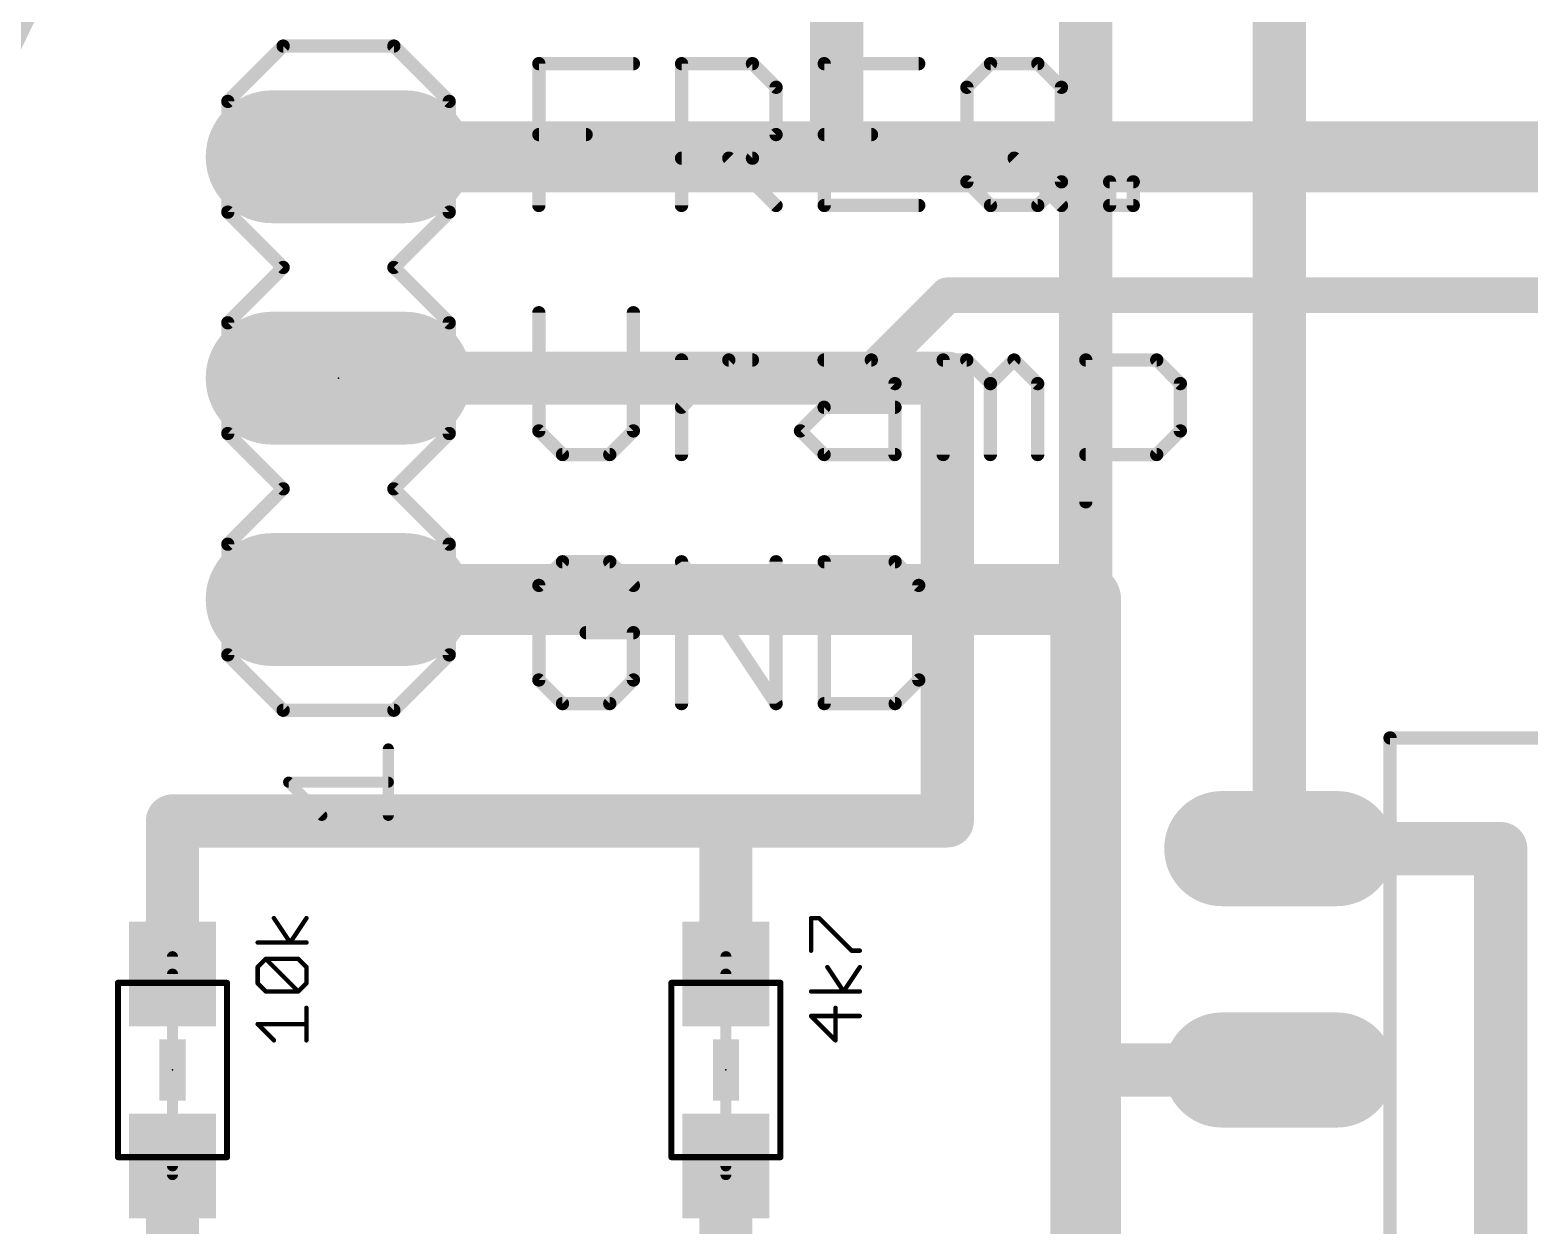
# Model space of a CAD drawing. Extents: x 0 to 165, y -10 to 137.
# Drawn here: x 81.87 to 99.08, y 35.68 to 49.4 of the extents above; entities that cross this region are included whole.
import ezdxf

# ---------------------------------------------------------------- set-up
doc = ezdxf.new("R2010")
doc.units = 0
for name, color, linetype in [('1', 14, 'CONTINUOUS'), ('16', 174, 'CONTINUOUS'), ('17', 94, 'CONTINUOUS'), ('21', 251, 'CONTINUOUS'), ('23', 178, 'CONTINUOUS'), ('27', 251, 'CONTINUOUS'), ('51', 251, 'CONTINUOUS')]:
    doc.layers.add(name, color=color, linetype=linetype)

# ---------------------------------------------------------------- blocks, each defined once
blk = doc.blocks.new('LONGP100')
at = {"const_width": 1}
blk.add_lwpolyline([(-0.5, 0), (0.5, 0)], dxfattribs=at)
at = {"const_width": 0.5}
for points in [[(-0.5, 0.25, 1), (-0.5, -0.25)], [(0.5, -0.25, 1), (0.5, 0.25)]]:
    blk.add_lwpolyline(points, format="xyb", dxfattribs=at)
blk = doc.blocks.new('RECT')
blk.add_solid([(-0.5, -0.5), (0.5, -0.5), (-0.5, 0.5), (0.5, 0.5)])

msp = doc.modelspace()

# ---------------------------------------------------------------- linework, layer by layer
at = {"layer": '1', "const_width": 0.6096}
for points in [[(93.98, 37.465), (93.98, 61.2775)], [(91.1225, 47.9425), (91.1225, 52.705)], [(96.2025, 40.005), (96.2025, 51.1175)], [(85.4075, 47.9425), (91.1225, 47.9425)], [(92.3925, 45.4025), (85.4075, 45.4025)], [(92.3925, 40.3225), (92.3925, 45.4025)], [(83.5025, 40.3225), (89.8525, 40.3225)], [(83.5025, 38.565), (83.5025, 40.3225)], [(89.8525, 40.3225), (89.8525, 38.565)], [(89.8525, 40.3225), (92.3925, 40.3225)], [(98.7425, 40.005), (96.2025, 40.005)], [(98.7425, 19.05), (98.7425, 40.005)], [(96.2025, 37.465), (93.98, 37.465)], [(83.5025, 27.3925), (83.5025, 36.365)], [(89.8525, 34.925), (89.8525, 36.365)]]:
    msp.add_lwpolyline(points, dxfattribs=at)
at = {"layer": '1', "const_width": 0.3048}
for points in [[(85.4075, 48.0949, 1), (85.4075, 47.7901)], [(91.1225, 47.7901, 1), (91.1225, 48.0949)], [(90.9701, 47.9425, 1), (91.2749, 47.9425)], [(85.4075, 45.5549, 1), (85.4075, 45.2501)], [(92.5449, 45.4025, 1), (92.2401, 45.4025)], [(92.3925, 45.2501, 1), (92.3925, 45.5549)], [(83.5025, 40.4749, 1), (83.5025, 40.1701)], [(83.6549, 40.3225, 1), (83.3501, 40.3225)], [(90.0049, 40.3225, 1), (89.7001, 40.3225)], [(89.8525, 40.4749, 1), (89.8525, 40.1701)], [(89.8525, 40.1701, 1), (89.8525, 40.4749)], [(92.3925, 40.1701, 1), (92.3925, 40.4749)], [(92.2401, 40.3225, 1), (92.5449, 40.3225)], [(96.2025, 40.1574, 1), (96.2025, 39.8526)], [(98.8949, 40.005, 1), (98.5901, 40.005)], [(98.7425, 39.8526, 1), (98.7425, 40.1574)], [(96.0501, 40.005, 1), (96.3549, 40.005)], [(83.3501, 38.565, 1), (83.6549, 38.565)], [(89.7001, 38.565, 1), (90.0049, 38.565)], [(93.98, 37.6174, 1), (93.98, 37.3126)], [(96.2025, 37.3126, 1), (96.2025, 37.6174)], [(93.8276, 37.465, 1), (94.1324, 37.465)], [(83.6549, 36.365, 1), (83.3501, 36.365)], [(90.0049, 36.365, 1), (89.7001, 36.365)]]:
    msp.add_lwpolyline(points, format="xyb", dxfattribs=at)
at = {"layer": '16'}
for points, const_width in [([(72.39, 34.036), (86.6775, 63.8175)], 3.81), ([(85.4075, 47.9425), (107.315, 47.9425)], 0.8128), ([(91.44, 45.4025), (92.3925, 46.355)], 0.4064), ([(92.3925, 46.355), (102.87, 46.355)], 0.4064), ([(85.4075, 45.4025), (91.44, 45.4025)], 0.4064), ([(93.98, 42.8625), (85.4075, 42.8625)], 0.8128), ([(93.98, 32.385), (93.98, 42.8625)], 0.8128)]:
    msp.add_lwpolyline(points, dxfattribs=dict(at, const_width=const_width))
for points, const_width in [([(85.4075, 48.1457, 1), (85.4075, 47.7393)], 0.4064), ([(92.3925, 46.4566, 1), (92.3925, 46.2534)], 0.2032), ([(92.4643, 46.2832, 1), (92.3207, 46.4268)], 0.2032), ([(85.4075, 45.5041, 1), (85.4075, 45.3009)], 0.2032), ([(91.3682, 45.4743, 1), (91.5118, 45.3307)], 0.2032), ([(91.44, 45.3009, 1), (91.44, 45.5041)], 0.2032), ([(85.4075, 43.0657, 1), (85.4075, 42.6593)], 0.4064), ([(94.1832, 42.8625, 1), (93.7768, 42.8625)], 0.4064), ([(93.98, 42.6593, 1), (93.98, 43.0657)], 0.4064)]:
    msp.add_lwpolyline(points, format="xyb", dxfattribs=dict(at, const_width=const_width))
at = {"layer": '21'}
for points, const_width in [([(84.1375, 48.5775), (84.7725, 49.2125)], 0.1524), ([(84.7725, 49.2125), (86.0425, 49.2125)], 0.1524), ([(86.0425, 49.2125), (86.6775, 48.5775)], 0.1524), ([(84.1375, 47.3075), (84.1375, 48.5775)], 0.1524), ([(86.6775, 48.5775), (86.6775, 47.3075)], 0.1524), ([(84.7725, 46.6725), (84.1375, 47.3075)], 0.1524), ([(86.6775, 47.3075), (86.0425, 46.6725)], 0.1524), ([(84.1375, 46.0375), (84.7725, 46.6725)], 0.1524), ([(86.0425, 46.6725), (86.6775, 46.0375)], 0.1524), ([(84.1375, 44.7675), (84.1375, 46.0375)], 0.1524), ([(86.6775, 46.0375), (86.6775, 44.7675)], 0.1524), ([(84.7725, 44.1325), (84.1375, 44.7675)], 0.1524), ([(86.6775, 44.7675), (86.0425, 44.1325)], 0.1524), ([(84.1375, 43.4975), (84.7725, 44.1325)], 0.1524), ([(86.0425, 44.1325), (86.6775, 43.4975)], 0.1524), ([(84.1375, 42.2275), (84.1375, 43.4975)], 0.1524), ([(86.6775, 43.4975), (86.6775, 42.2275)], 0.1524), ([(84.1375, 42.2275), (84.7725, 41.5925)], 0.1524), ([(86.0425, 41.5925), (86.6775, 42.2275)], 0.1524), ([(84.7725, 41.5925), (86.0425, 41.5925)], 0.1524), ([(99.3775, 41.275), (97.4725, 41.275)], 0.1524), ([(97.4725, 31.115), (97.4725, 41.275)], 0.1524), ([(85.979, 40.386), (85.979, 41.1487)], 0.127), ([(85.2164, 40.386), (84.835, 40.7673)], 0.127), ([(84.835, 40.7673), (85.979, 40.7673)], 0.127), ([(83.5025, 38.765), (83.5025, 36.265)], 0.127), ([(89.8525, 38.765), (89.8525, 36.265)], 0.127), ([(82.8775, 36.465), (82.8775, 38.465)], 0.07), ([(84.1275, 38.465), (84.1275, 36.465)], 0.07), ([(89.2275, 36.465), (89.2275, 38.465)], 0.07), ([(90.4775, 38.465), (90.4775, 36.465)], 0.07)]:
    msp.add_lwpolyline(points, dxfattribs=dict(at, const_width=const_width))
for points, const_width in [([(84.7725, 49.2506, 1), (84.7725, 49.1744)], 0.0762), ([(84.7994, 49.1856, 1), (84.7456, 49.2394)], 0.0762), ([(86.0694, 49.2394, 1), (86.0156, 49.1856)], 0.0762), ([(86.0425, 49.1744, 1), (86.0425, 49.2506)], 0.0762), ([(84.1756, 48.5775, 1), (84.0994, 48.5775)], 0.0762), ([(84.1106, 48.6044, 1), (84.1644, 48.5506)], 0.0762), ([(86.7156, 48.5775, 1), (86.6394, 48.5775)], 0.0762), ([(86.6506, 48.5506, 1), (86.7044, 48.6044)], 0.0762), ([(84.0994, 47.3075, 1), (84.1756, 47.3075)], 0.0762), ([(84.1644, 47.3344, 1), (84.1106, 47.2806)], 0.0762), ([(86.6394, 47.3075, 1), (86.7156, 47.3075)], 0.0762), ([(86.7044, 47.2806, 1), (86.6506, 47.3344)], 0.0762), ([(84.7994, 46.6456, 1), (84.7456, 46.6994)], 0.0762), ([(84.7456, 46.6456, 1), (84.7994, 46.6994)], 0.0762), ([(86.0694, 46.6994, 1), (86.0156, 46.6456)], 0.0762), ([(86.0156, 46.6994, 1), (86.0694, 46.6456)], 0.0762), ([(84.1756, 46.0375, 1), (84.0994, 46.0375)], 0.0762), ([(84.1106, 46.0644, 1), (84.1644, 46.0106)], 0.0762), ([(86.7156, 46.0375, 1), (86.6394, 46.0375)], 0.0762), ([(86.6506, 46.0106, 1), (86.7044, 46.0644)], 0.0762), ([(84.0994, 44.7675, 1), (84.1756, 44.7675)], 0.0762), ([(84.1644, 44.7944, 1), (84.1106, 44.7406)], 0.0762), ([(86.6394, 44.7675, 1), (86.7156, 44.7675)], 0.0762), ([(86.7044, 44.7406, 1), (86.6506, 44.7944)], 0.0762), ([(84.7994, 44.1056, 1), (84.7456, 44.1594)], 0.0762), ([(84.7456, 44.1056, 1), (84.7994, 44.1594)], 0.0762), ([(86.0694, 44.1594, 1), (86.0156, 44.1056)], 0.0762), ([(86.0156, 44.1594, 1), (86.0694, 44.1056)], 0.0762), ([(84.1756, 43.4975, 1), (84.0994, 43.4975)], 0.0762), ([(84.1106, 43.5244, 1), (84.1644, 43.4706)], 0.0762), ([(86.7156, 43.4975, 1), (86.6394, 43.4975)], 0.0762), ([(86.6506, 43.4706, 1), (86.7044, 43.5244)], 0.0762), ([(84.0994, 42.2275, 1), (84.1756, 42.2275)], 0.0762), ([(84.1644, 42.2544, 1), (84.1106, 42.2006)], 0.0762), ([(86.6394, 42.2275, 1), (86.7156, 42.2275)], 0.0762), ([(86.7044, 42.2006, 1), (86.6506, 42.2544)], 0.0762), ([(84.7725, 41.6306, 1), (84.7725, 41.5544)], 0.0762), ([(84.7456, 41.5656, 1), (84.7994, 41.6194)], 0.0762), ([(86.0156, 41.6194, 1), (86.0694, 41.5656)], 0.0762), ([(86.0425, 41.5544, 1), (86.0425, 41.6306)], 0.0762), ([(97.4725, 41.3131, 1), (97.4725, 41.2369)], 0.0762), ([(97.5106, 41.275, 1), (97.4344, 41.275)], 0.0762), ([(86.0108, 41.1487, 1), (85.9472, 41.1487)], 0.0635), ([(84.835, 40.7991, 1), (84.835, 40.7356)], 0.0635), ([(84.8575, 40.7898, 1), (84.8126, 40.7449)], 0.0635), ([(85.979, 40.7356, 1), (85.979, 40.7991)], 0.0635), ([(85.1939, 40.3635, 1), (85.2388, 40.4085)], 0.0635), ([(85.9472, 40.386, 1), (86.0108, 40.386)], 0.0635), ([(83.5343, 38.765, 1), (83.4707, 38.765)], 0.0635), ([(89.8843, 38.765, 1), (89.8208, 38.765)], 0.0635), ([(82.895, 38.465, 1), (82.86, 38.465)], 0.035), ([(84.145, 38.465, 1), (84.11, 38.465)], 0.035), ([(89.245, 38.465, 1), (89.21, 38.465)], 0.035), ([(90.495, 38.465, 1), (90.46, 38.465)], 0.035), ([(82.86, 36.465, 1), (82.895, 36.465)], 0.035), ([(84.11, 36.465, 1), (84.145, 36.465)], 0.035), ([(89.21, 36.465, 1), (89.245, 36.465)], 0.035), ([(90.46, 36.465, 1), (90.495, 36.465)], 0.035), ([(83.4707, 36.265, 1), (83.5343, 36.265)], 0.0635), ([(89.8208, 36.265, 1), (89.8843, 36.265)], 0.0635)]:
    msp.add_lwpolyline(points, format="xyb", dxfattribs=dict(at, const_width=const_width))
at = {"layer": '23'}
for p in [(85.4075, 45.4025), (83.5025, 37.465), (89.8525, 37.465)]:
    msp.add_point(p, dxfattribs=at)
at = {"layer": '27', "const_width": 0.0508}
for points in [[(84.8528, 38.9276), (84.6664, 39.2073)], [(85.0392, 39.2073), (84.8528, 38.9276)], [(90.8299, 38.8341), (90.8299, 39.2069)], [(90.8299, 39.2069), (90.9231, 39.2069)], [(90.9231, 39.2069), (91.296, 38.8341)], [(85.0392, 38.9276), (84.4799, 38.9276)], [(84.4799, 38.646), (84.5731, 38.7392)], [(84.5731, 38.7392), (84.946, 38.7392)], [(84.946, 38.3663), (84.5731, 38.7392)], [(84.946, 38.7392), (85.0392, 38.646)], [(91.296, 38.8341), (91.3892, 38.8341)], [(84.4799, 38.4595), (84.4799, 38.646)], [(85.0392, 38.646), (85.0392, 38.4595)], [(91.2028, 38.3663), (91.0164, 38.646)], [(91.3892, 38.646), (91.2028, 38.3663)], [(84.5731, 38.3663), (84.4799, 38.4595)], [(84.946, 38.3663), (84.5731, 38.3663)], [(85.0392, 38.4595), (84.946, 38.3663)], [(91.3892, 38.3663), (90.8299, 38.3663)], [(85.0392, 37.805), (85.0392, 38.1779)], [(91.3892, 38.0847), (90.8299, 38.0847)], [(90.8299, 38.0847), (91.1096, 37.805)], [(91.1096, 37.805), (91.1096, 38.1779)], [(84.6664, 37.805), (84.4799, 37.9914)], [(84.4799, 37.9914), (85.0392, 37.9914)]]:
    msp.add_lwpolyline(points, dxfattribs=at)
at = {"layer": '27', "const_width": 0.0254}
for points in [[(84.6769, 39.2143, 1), (84.6558, 39.2002)], [(85.0498, 39.2002, 1), (85.0286, 39.2143)], [(90.8426, 39.2069, 1), (90.8172, 39.2069)], [(90.8299, 39.2196, 1), (90.8299, 39.1942)], [(90.9321, 39.2159, 1), (90.9142, 39.198)], [(90.9231, 39.1942, 1), (90.9231, 39.2196)], [(84.4799, 38.9403, 1), (84.4799, 38.9149)], [(84.8422, 38.9347, 1), (84.8633, 38.9206)], [(84.8422, 38.9206, 1), (84.8633, 38.9347)], [(85.0392, 38.9149, 1), (85.0392, 38.9403)], [(84.5731, 38.7519, 1), (84.5731, 38.7265)], [(84.5821, 38.7482, 1), (84.5642, 38.7302)], [(84.5821, 38.7302, 1), (84.5642, 38.7482)], [(84.955, 38.7482, 1), (84.937, 38.7302)], [(84.946, 38.7265, 1), (84.946, 38.7519)], [(90.8172, 38.8341, 1), (90.8426, 38.8341)], [(91.296, 38.8468, 1), (91.296, 38.8214)], [(91.287, 38.8251, 1), (91.305, 38.8431)], [(91.3892, 38.8214, 1), (91.3892, 38.8468)], [(84.4926, 38.646, 1), (84.4672, 38.646)], [(84.4709, 38.6549, 1), (84.4889, 38.637)], [(85.0519, 38.646, 1), (85.0265, 38.646)], [(85.0302, 38.637, 1), (85.0482, 38.6549)], [(91.0269, 38.653, 1), (91.0058, 38.6389)], [(91.3998, 38.6389, 1), (91.3786, 38.653)], [(84.4889, 38.4685, 1), (84.4709, 38.4506)], [(84.4672, 38.4595, 1), (84.4926, 38.4595)], [(84.5731, 38.379, 1), (84.5731, 38.3536)], [(84.5642, 38.3573, 1), (84.5821, 38.3753)], [(84.937, 38.3753, 1), (84.955, 38.3573)], [(84.937, 38.3573, 1), (84.955, 38.3753)], [(84.946, 38.3536, 1), (84.946, 38.379)], [(85.0265, 38.4595, 1), (85.0519, 38.4595)], [(85.0482, 38.4506, 1), (85.0302, 38.4685)], [(90.8299, 38.379, 1), (90.8299, 38.3536)], [(91.1922, 38.3734, 1), (91.2133, 38.3593)], [(91.1922, 38.3593, 1), (91.2133, 38.3734)], [(91.3892, 38.3536, 1), (91.3892, 38.379)], [(85.0519, 38.1779, 1), (85.0265, 38.1779)], [(90.8299, 38.0974, 1), (90.8299, 38.072)], [(90.8389, 38.0936, 1), (90.8209, 38.0757)], [(91.1223, 38.1779, 1), (91.0969, 38.1779)], [(91.3892, 38.072, 1), (91.3892, 38.0974)], [(84.4889, 38.0004, 1), (84.4709, 37.9825)], [(84.4799, 38.0041, 1), (84.4799, 37.9787)], [(85.0392, 37.9787, 1), (85.0392, 38.0041)], [(84.6574, 37.796, 1), (84.6753, 37.814)], [(85.0265, 37.805, 1), (85.0519, 37.805)], [(91.0969, 37.805, 1), (91.1223, 37.805)], [(91.1006, 37.796, 1), (91.1185, 37.814)]]:
    msp.add_lwpolyline(points, format="xyb", dxfattribs=at)
at = {"layer": '51'}
for points, const_width in [([(87.7062, 47.3837), (87.7062, 49.0107)], 0.1524), ([(87.7062, 49.0107), (88.7909, 49.0107)], 0.1524), ([(89.3434, 47.3837), (89.3434, 49.0107)], 0.1524), ([(89.3434, 49.0107), (90.1569, 49.0107)], 0.1524), ([(90.1569, 49.0107), (90.428, 48.7395)], 0.1524), ([(92.0652, 49.0107), (90.9805, 49.0107)], 0.1524), ([(90.9805, 49.0107), (90.9805, 47.3837)], 0.1524), ([(92.6177, 48.7395), (92.8888, 49.0107)], 0.1524), ([(92.8888, 49.0107), (93.4312, 49.0107)], 0.1524), ([(93.4312, 49.0107), (93.7023, 48.7395)], 0.1524), ([(90.428, 48.7395), (90.428, 48.1972)], 0.1524), ([(92.6177, 47.6549), (92.6177, 48.7395)], 0.1524), ([(93.7023, 48.7395), (93.7023, 47.6549)], 0.1524), ([(87.7062, 48.1972), (88.2485, 48.1972)], 0.1524), ([(90.428, 48.1972), (90.1569, 47.926)], 0.1524), ([(90.9805, 48.1972), (91.5228, 48.1972)], 0.1524), ([(90.1569, 47.926), (89.3434, 47.926)], 0.1524), ([(89.8857, 47.926), (90.428, 47.3837)], 0.1524), ([(93.16, 47.926), (93.7023, 47.3837)], 0.1524), ([(92.8888, 47.3837), (92.6177, 47.6549)], 0.1524), ([(93.7023, 47.6549), (93.4312, 47.3837)], 0.1524), ([(94.2548, 47.3837), (94.2548, 47.6549)], 0.1524), ([(94.2548, 47.6549), (94.526, 47.6549)], 0.1524), ([(94.526, 47.6549), (94.526, 47.3837)], 0.1524), ([(90.9805, 47.3837), (92.0652, 47.3837)], 0.1524), ([(93.4312, 47.3837), (92.8888, 47.3837)], 0.1524), ([(94.526, 47.3837), (94.2548, 47.3837)], 0.1524), ([(87.7062, 46.1532), (87.7062, 44.7974)], 0.1524), ([(88.7909, 44.7974), (88.7909, 46.1532)], 0.1524), ([(89.3434, 44.5262), (89.3434, 45.6109)], 0.1524), ([(89.3434, 45.0685), (89.8857, 45.6109)], 0.1524), ([(89.8857, 45.6109), (90.1569, 45.6109)], 0.1524), ([(90.9788, 45.6109), (91.5211, 45.6109)], 0.1524), ([(91.5211, 45.6109), (91.7923, 45.3397)], 0.1524), ([(92.3448, 44.5262), (92.3448, 45.6109)], 0.1524), ([(92.3448, 45.6109), (92.616, 45.6109)], 0.1524), ([(92.616, 45.6109), (92.8871, 45.3397)], 0.1524), ([(92.8871, 45.3397), (93.1583, 45.6109)], 0.1524), ([(93.1583, 45.6109), (93.4295, 45.3397)], 0.1524), ([(93.982, 43.9839), (93.982, 45.6109)], 0.1524), ([(93.982, 45.6109), (94.7955, 45.6109)], 0.1524), ([(94.7955, 45.6109), (95.0666, 45.3397)], 0.1524), ([(91.7923, 45.3397), (91.7923, 44.5262)], 0.1524), ([(92.8871, 45.3397), (92.8871, 44.5262)], 0.1524), ([(93.4295, 45.3397), (93.4295, 44.5262)], 0.1524), ([(95.0666, 45.3397), (95.0666, 44.7974)], 0.1524), ([(90.7077, 44.7974), (90.9788, 45.0685)], 0.1524), ([(90.9788, 45.0685), (91.7923, 45.0685)], 0.1524), ([(87.7062, 44.7974), (87.9774, 44.5262)], 0.1524), ([(88.5197, 44.5262), (88.7909, 44.7974)], 0.1524), ([(90.9788, 44.5262), (90.7077, 44.7974)], 0.1524), ([(95.0666, 44.7974), (94.7955, 44.5262)], 0.1524), ([(87.9774, 44.5262), (88.5197, 44.5262)], 0.1524), ([(91.7923, 44.5262), (90.9788, 44.5262)], 0.1524), ([(94.7955, 44.5262), (93.982, 44.5262)], 0.1524), ([(87.9774, 43.2957), (87.7062, 43.0245)], 0.1524), ([(88.5197, 43.2957), (87.9774, 43.2957)], 0.1524), ([(88.7909, 43.0245), (88.5197, 43.2957)], 0.1524), ([(89.3434, 41.6687), (89.3434, 43.2957)], 0.1524), ([(89.3434, 43.2957), (90.428, 41.6687)], 0.1524), ([(90.428, 41.6687), (90.428, 43.2957)], 0.1524), ([(90.9805, 43.2957), (90.9805, 41.6687)], 0.1524), ([(91.794, 43.2957), (90.9805, 43.2957)], 0.1524), ([(92.0652, 43.0245), (91.794, 43.2957)], 0.1524), ([(87.7062, 43.0245), (87.7062, 41.9399)], 0.1524), ([(92.0652, 41.9399), (92.0652, 43.0245)], 0.1524), ([(88.7909, 42.4822), (88.2485, 42.4822)], 0.1524), ([(88.7909, 41.9399), (88.7909, 42.4822)], 0.1524), ([(87.7062, 41.9399), (87.9774, 41.6687)], 0.1524), ([(88.5197, 41.6687), (88.7909, 41.9399)], 0.1524), ([(91.794, 41.6687), (92.0652, 41.9399)], 0.1524), ([(87.9774, 41.6687), (88.5197, 41.6687)], 0.1524), ([(90.9805, 41.6687), (91.794, 41.6687)], 0.1524), ([(83.5025, 38.565), (83.5025, 36.365)], 0.127), ([(89.8525, 38.565), (89.8525, 36.365)], 0.127), ([(82.8775, 38.465), (84.1275, 38.465)], 0.07), ([(89.2275, 38.465), (90.4775, 38.465)], 0.07), ([(84.1275, 36.465), (82.8775, 36.465)], 0.07), ([(90.4775, 36.465), (89.2275, 36.465)], 0.07)]:
    msp.add_lwpolyline(points, dxfattribs=dict(at, const_width=const_width))
for points, const_width in [([(87.7443, 49.0107, 1), (87.6681, 49.0107)], 0.0762), ([(87.7062, 49.0488, 1), (87.7062, 48.9726)], 0.0762), ([(88.7909, 48.9726, 1), (88.7909, 49.0488)], 0.0762), ([(89.3815, 49.0107, 1), (89.3053, 49.0107)], 0.0762), ([(89.3434, 49.0488, 1), (89.3434, 48.9726)], 0.0762), ([(90.1838, 49.0376, 1), (90.1299, 48.9837)], 0.0762), ([(90.1569, 48.9726, 1), (90.1569, 49.0488)], 0.0762), ([(90.9805, 49.0488, 1), (90.9805, 48.9726)], 0.0762), ([(91.0186, 49.0107, 1), (90.9424, 49.0107)], 0.0762), ([(92.0652, 48.9726, 1), (92.0652, 49.0488)], 0.0762), ([(92.8888, 49.0488, 1), (92.8888, 48.9726)], 0.0762), ([(92.9158, 48.9837, 1), (92.8619, 49.0376)], 0.0762), ([(93.4581, 49.0376, 1), (93.4042, 48.9837)], 0.0762), ([(93.4312, 48.9726, 1), (93.4312, 49.0488)], 0.0762), ([(90.4661, 48.7395, 1), (90.3899, 48.7395)], 0.0762), ([(90.4011, 48.7126, 1), (90.455, 48.7665)], 0.0762), ([(92.5907, 48.7665, 1), (92.6446, 48.7126)], 0.0762), ([(92.6558, 48.7395, 1), (92.5796, 48.7395)], 0.0762), ([(93.7404, 48.7395, 1), (93.6642, 48.7395)], 0.0762), ([(93.6754, 48.7126, 1), (93.7293, 48.7665)], 0.0762), ([(87.7062, 48.2353, 1), (87.7062, 48.1591)], 0.0762), ([(88.2485, 48.1591, 1), (88.2485, 48.2353)], 0.0762), ([(90.3899, 48.1972, 1), (90.4661, 48.1972)], 0.0762), ([(90.455, 48.1703, 1), (90.4011, 48.2241)], 0.0762), ([(90.9805, 48.2353, 1), (90.9805, 48.1591)], 0.0762), ([(91.5228, 48.1591, 1), (91.5228, 48.2353)], 0.0762), ([(89.3434, 47.9641, 1), (89.3434, 47.8879)], 0.0762), ([(89.9126, 47.953, 1), (89.8587, 47.8991)], 0.0762), ([(90.1299, 47.953, 1), (90.1838, 47.8991)], 0.0762), ([(90.1569, 47.8879, 1), (90.1569, 47.9641)], 0.0762), ([(93.1869, 47.953, 1), (93.1331, 47.8991)], 0.0762), ([(92.6446, 47.6818, 1), (92.5907, 47.6279)], 0.0762), ([(92.5796, 47.6549, 1), (92.6558, 47.6549)], 0.0762), ([(93.6642, 47.6549, 1), (93.7404, 47.6549)], 0.0762), ([(93.7293, 47.6279, 1), (93.6754, 47.6818)], 0.0762), ([(94.2929, 47.6549, 1), (94.2167, 47.6549)], 0.0762), ([(94.2548, 47.693, 1), (94.2548, 47.6168)], 0.0762), ([(94.5641, 47.6549, 1), (94.4879, 47.6549)], 0.0762), ([(94.526, 47.6168, 1), (94.526, 47.693)], 0.0762), ([(87.6681, 47.3837, 1), (87.7443, 47.3837)], 0.0762), ([(89.3053, 47.3837, 1), (89.3815, 47.3837)], 0.0762), ([(90.4011, 47.3568, 1), (90.455, 47.4106)], 0.0762), ([(90.9805, 47.4218, 1), (90.9805, 47.3456)], 0.0762), ([(90.9424, 47.3837, 1), (91.0186, 47.3837)], 0.0762), ([(92.0652, 47.3456, 1), (92.0652, 47.4218)], 0.0762), ([(92.8888, 47.4218, 1), (92.8888, 47.3456)], 0.0762), ([(92.8619, 47.3568, 1), (92.9158, 47.4106)], 0.0762), ([(93.4042, 47.4106, 1), (93.4581, 47.3568)], 0.0762), ([(93.4312, 47.3456, 1), (93.4312, 47.4218)], 0.0762), ([(93.6754, 47.3568, 1), (93.7293, 47.4106)], 0.0762), ([(94.2548, 47.4218, 1), (94.2548, 47.3456)], 0.0762), ([(94.2167, 47.3837, 1), (94.2929, 47.3837)], 0.0762), ([(94.4879, 47.3837, 1), (94.5641, 47.3837)], 0.0762), ([(94.526, 47.3456, 1), (94.526, 47.4218)], 0.0762), ([(87.7443, 46.1532, 1), (87.6681, 46.1532)], 0.0762), ([(88.829, 46.1532, 1), (88.7528, 46.1532)], 0.0762), ([(89.3815, 45.6109, 1), (89.3053, 45.6109)], 0.0762), ([(89.8857, 45.649, 1), (89.8857, 45.5728)], 0.0762), ([(89.9126, 45.5839, 1), (89.8587, 45.6378)], 0.0762), ([(90.1569, 45.5728, 1), (90.1569, 45.649)], 0.0762), ([(90.9788, 45.649, 1), (90.9788, 45.5728)], 0.0762), ([(91.5481, 45.6378, 1), (91.4942, 45.5839)], 0.0762), ([(91.5211, 45.5728, 1), (91.5211, 45.649)], 0.0762), ([(92.3829, 45.6109, 1), (92.3067, 45.6109)], 0.0762), ([(92.3448, 45.649, 1), (92.3448, 45.5728)], 0.0762), ([(92.6429, 45.6378, 1), (92.589, 45.5839)], 0.0762), ([(92.616, 45.5728, 1), (92.616, 45.649)], 0.0762), ([(93.1852, 45.6378, 1), (93.1314, 45.5839)], 0.0762), ([(93.1852, 45.5839, 1), (93.1314, 45.6378)], 0.0762), ([(94.0201, 45.6109, 1), (93.9439, 45.6109)], 0.0762), ([(93.982, 45.649, 1), (93.982, 45.5728)], 0.0762), ([(94.8224, 45.6378, 1), (94.7685, 45.5839)], 0.0762), ([(94.7955, 45.5728, 1), (94.7955, 45.649)], 0.0762), ([(91.8304, 45.3397, 1), (91.7542, 45.3397)], 0.0762), ([(91.7654, 45.3128, 1), (91.8193, 45.3666)], 0.0762), ([(92.9252, 45.3397, 1), (92.849, 45.3397)], 0.0762), ([(92.8602, 45.3666, 1), (92.9141, 45.3128)], 0.0762), ([(92.8602, 45.3128, 1), (92.9141, 45.3666)], 0.0762), ([(93.4676, 45.3397, 1), (93.3914, 45.3397)], 0.0762), ([(93.4025, 45.3128, 1), (93.4564, 45.3666)], 0.0762), ([(95.1047, 45.3397, 1), (95.0285, 45.3397)], 0.0762), ([(95.0397, 45.3128, 1), (95.0936, 45.3666)], 0.0762), ([(89.3164, 45.0955, 1), (89.3703, 45.0416)], 0.0762), ([(90.9788, 45.1066, 1), (90.9788, 45.0304)], 0.0762), ([(91.0058, 45.0416, 1), (90.9519, 45.0955)], 0.0762), ([(91.7923, 45.0304, 1), (91.7923, 45.1066)], 0.0762), ([(87.7331, 44.8243, 1), (87.6793, 44.7704)], 0.0762), ([(87.6681, 44.7974, 1), (87.7443, 44.7974)], 0.0762), ([(88.7528, 44.7974, 1), (88.829, 44.7974)], 0.0762), ([(88.8178, 44.7704, 1), (88.7639, 44.8243)], 0.0762), ([(90.7346, 44.8243, 1), (90.6807, 44.7704)], 0.0762), ([(90.6807, 44.8243, 1), (90.7346, 44.7704)], 0.0762), ([(95.0285, 44.7974, 1), (95.1047, 44.7974)], 0.0762), ([(95.0936, 44.7704, 1), (95.0397, 44.8243)], 0.0762), ([(87.9774, 44.5643, 1), (87.9774, 44.4881)], 0.0762), ([(87.9504, 44.4993, 1), (88.0043, 44.5531)], 0.0762), ([(88.4928, 44.5531, 1), (88.5466, 44.4993)], 0.0762), ([(88.5197, 44.4881, 1), (88.5197, 44.5643)], 0.0762), ([(90.9788, 44.5643, 1), (90.9788, 44.4881)], 0.0762), ([(90.9519, 44.4993, 1), (91.0058, 44.5531)], 0.0762), ([(91.7923, 44.4881, 1), (91.7923, 44.5643)], 0.0762), ([(93.982, 44.5643, 1), (93.982, 44.4881)], 0.0762), ([(94.7685, 44.5531, 1), (94.8224, 44.4993)], 0.0762), ([(94.7955, 44.4881, 1), (94.7955, 44.5643)], 0.0762), ([(89.3053, 44.5262, 1), (89.3815, 44.5262)], 0.0762), ([(91.7542, 44.5262, 1), (91.8304, 44.5262)], 0.0762), ([(92.3067, 44.5262, 1), (92.3829, 44.5262)], 0.0762), ([(92.849, 44.5262, 1), (92.9252, 44.5262)], 0.0762), ([(93.3914, 44.5262, 1), (93.4676, 44.5262)], 0.0762), ([(93.9439, 43.9839, 1), (94.0201, 43.9839)], 0.0762), ([(87.9774, 43.3338, 1), (87.9774, 43.2576)], 0.0762), ([(88.0043, 43.2687, 1), (87.9504, 43.3226)], 0.0762), ([(88.5466, 43.3226, 1), (88.4928, 43.2687)], 0.0762), ([(88.5197, 43.2576, 1), (88.5197, 43.3338)], 0.0762), ([(89.3815, 43.2957, 1), (89.3053, 43.2957)], 0.0762), ([(89.3751, 43.3168, 1), (89.3117, 43.2746)], 0.0762), ([(90.4661, 43.2957, 1), (90.3899, 43.2957)], 0.0762), ([(91.0186, 43.2957, 1), (90.9424, 43.2957)], 0.0762), ([(90.9805, 43.3338, 1), (90.9805, 43.2576)], 0.0762), ([(91.8209, 43.3226, 1), (91.7671, 43.2687)], 0.0762), ([(91.794, 43.2576, 1), (91.794, 43.3338)], 0.0762), ([(87.7443, 43.0245, 1), (87.6681, 43.0245)], 0.0762), ([(87.6793, 43.0515, 1), (87.7331, 42.9976)], 0.0762), ([(88.7639, 42.9976, 1), (88.8178, 43.0515)], 0.0762), ([(92.1033, 43.0245, 1), (92.0271, 43.0245)], 0.0762), ([(92.0382, 42.9976, 1), (92.0921, 43.0515)], 0.0762), ([(88.2485, 42.5203, 1), (88.2485, 42.4441)], 0.0762), ([(88.829, 42.4822, 1), (88.7528, 42.4822)], 0.0762), ([(88.7909, 42.4441, 1), (88.7909, 42.5203)], 0.0762), ([(87.7331, 41.9668, 1), (87.6793, 41.9129)], 0.0762), ([(88.8178, 41.9129, 1), (88.7639, 41.9668)], 0.0762), ([(92.0921, 41.9129, 1), (92.0382, 41.9668)], 0.0762), ([(87.6681, 41.9399, 1), (87.7443, 41.9399)], 0.0762), ([(88.7528, 41.9399, 1), (88.829, 41.9399)], 0.0762), ([(92.0271, 41.9399, 1), (92.1033, 41.9399)], 0.0762), ([(87.9774, 41.7068, 1), (87.9774, 41.6306)], 0.0762), ([(87.9504, 41.6418, 1), (88.0043, 41.6956)], 0.0762), ([(88.4928, 41.6956, 1), (88.5466, 41.6418)], 0.0762), ([(88.5197, 41.6306, 1), (88.5197, 41.7068)], 0.0762), ([(89.3053, 41.6687, 1), (89.3815, 41.6687)], 0.0762), ([(90.3899, 41.6687, 1), (90.4661, 41.6687)], 0.0762), ([(90.3963, 41.6476, 1), (90.4597, 41.6898)], 0.0762), ([(90.9805, 41.7068, 1), (90.9805, 41.6306)], 0.0762), ([(90.9424, 41.6687, 1), (91.0186, 41.6687)], 0.0762), ([(91.7671, 41.6956, 1), (91.8209, 41.6418)], 0.0762), ([(91.794, 41.6306, 1), (91.794, 41.7068)], 0.0762), ([(83.5343, 38.565, 1), (83.4707, 38.565)], 0.0635), ([(89.8843, 38.565, 1), (89.8208, 38.565)], 0.0635), ([(82.8775, 38.4825, 1), (82.8775, 38.4475)], 0.035), ([(84.1275, 38.4475, 1), (84.1275, 38.4825)], 0.035), ([(89.2275, 38.4825, 1), (89.2275, 38.4475)], 0.035), ([(90.4775, 38.4475, 1), (90.4775, 38.4825)], 0.035), ([(82.8775, 36.4825, 1), (82.8775, 36.4475)], 0.035), ([(84.1275, 36.4475, 1), (84.1275, 36.4825)], 0.035), ([(89.2275, 36.4825, 1), (89.2275, 36.4475)], 0.035), ([(90.4775, 36.4475, 1), (90.4775, 36.4825)], 0.035), ([(83.4707, 36.365, 1), (83.5343, 36.365)], 0.0635), ([(89.8208, 36.365, 1), (89.8843, 36.365)], 0.0635)]:
    msp.add_lwpolyline(points, format="xyb", dxfattribs=dict(at, const_width=const_width))

# ---------------------------------------------------------------- block references
at = {"layer": '1', "xscale": 1.2, "rotation": 270}
for p in [(83.5025, 38.565), (89.8525, 38.565), (83.5025, 36.365), (89.8525, 36.365)]:
    msp.add_blockref('RECT', p, dxfattribs=at)
at = {"layer": '17', "xscale": 1.524, "yscale": 1.524, "rotation": 180}
for p in [(85.4075, 47.9425), (85.4075, 47.9425), (85.4075, 45.4025), (85.4075, 45.4025), (85.4075, 42.8625), (85.4075, 42.8625)]:
    msp.add_blockref('LONGP100', p, dxfattribs=at)
at = {"layer": '17', "xscale": 1.3208, "yscale": 1.3208}
for p in [(96.2025, 40.005), (96.2025, 40.005), (96.2025, 37.465), (96.2025, 37.465)]:
    msp.add_blockref('LONGP100', p, dxfattribs=at)
at = {"layer": '21', "xscale": 0.7, "yscale": 0.3, "rotation": 270}
for p in [(83.5025, 37.465), (89.8525, 37.465)]:
    msp.add_blockref('RECT', p, dxfattribs=at)
at = {"layer": '51', "xscale": 0.508, "yscale": 0.508, "rotation": 90}
for p in [(85.4075, 47.9425), (85.4075, 45.4025), (85.4075, 42.8625)]:
    msp.add_blockref('RECT', p, dxfattribs=at)

doc.saveas('drawing.dxf')
